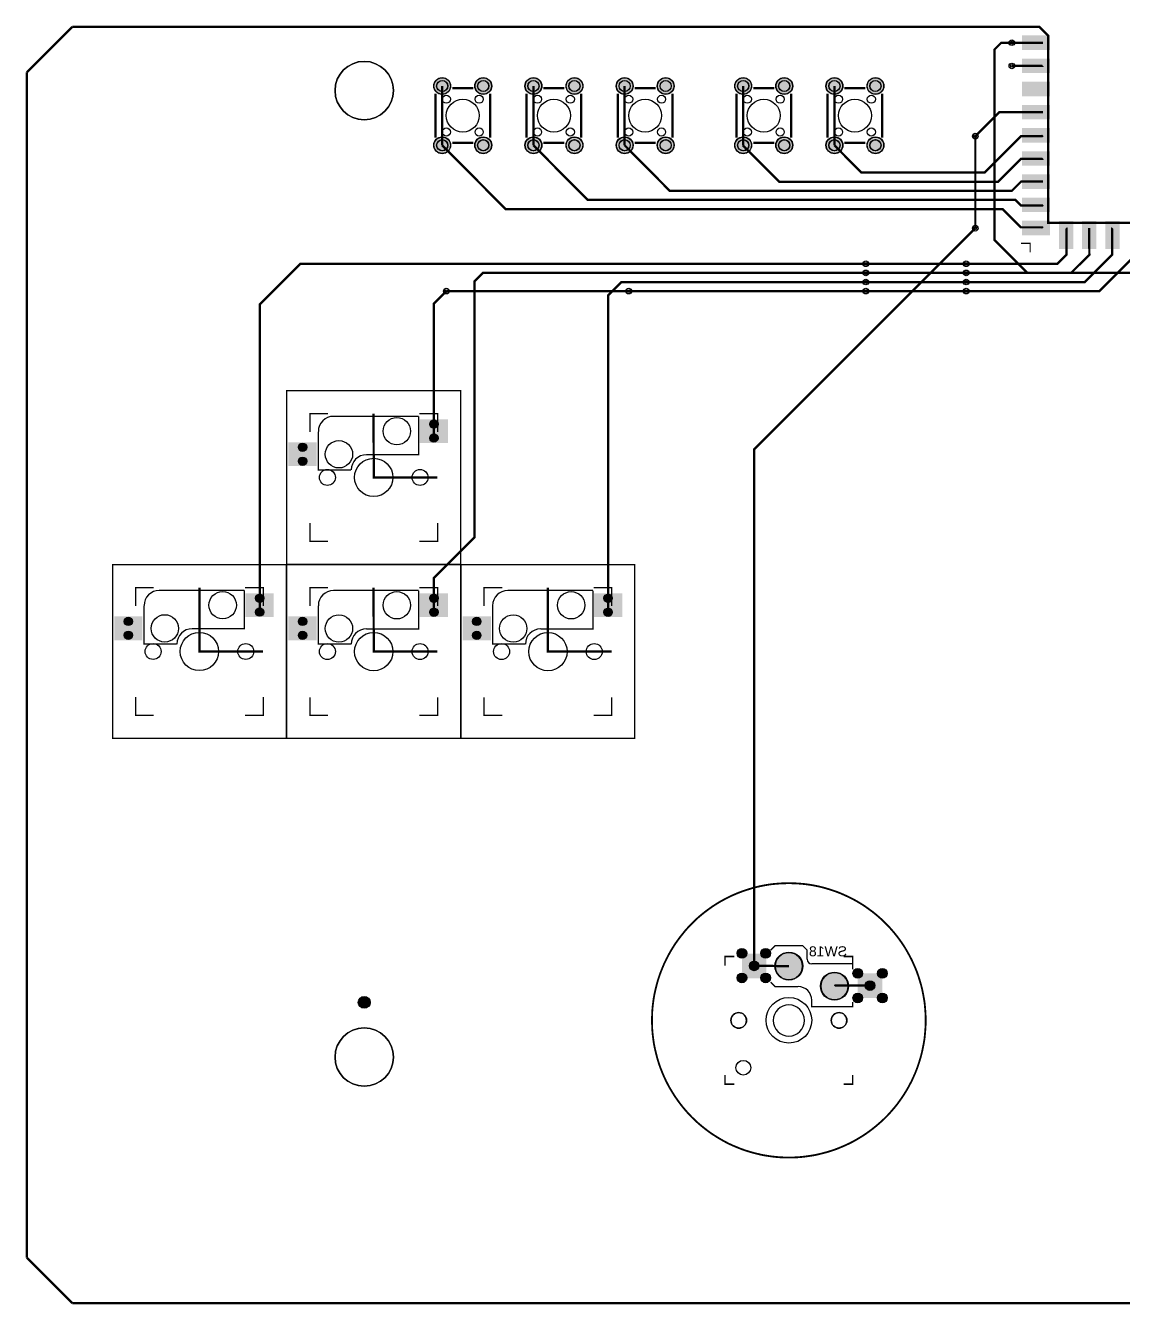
# Model space of a CAD drawing. Header units: millimetres. Extents: x 10 to 280, y -170 to -30.
# Drawn here: x 9.9 to 130.2, y -170.1 to -29.9 of the extents above; entities that cross this region are included whole.
import ezdxf

# ---------------------------------------------------------------- set-up
doc = ezdxf.new("R2010")
doc.units = ezdxf.units.MM
for name, color, linetype, true_color in [('BoardOutline', 7, 'Continuous', 0xff00ff), ('BottomLayer', 7, 'Continuous', 0x0000ff), ('BottomPasteMaskLayer', 7, 'Continuous', 0x800000), ('BottomSilkLayer', 7, 'Continuous', 0x808000), ('BottomSolderMaskLayer', 7, 'Continuous', 0xaa00ff), ('Document', 7, 'Continuous', 0xffffff), ('Hole', 7, 'Continuous', 0x222222), ('Multi-Layer', 7, 'Continuous', 0xc0c0c0), ('TopLayer', 7, 'Continuous', 0xff0000), ('TopPasteMaskLayer', 7, 'Continuous', 0x808080), ('TopSilkLayer', 7, 'Continuous', 0xffff00), ('TopSolderMaskLayer', 7, 'Continuous', 0x800080)]:
    doc.layers.add(name, color=color, linetype=linetype, true_color=true_color)
doc.styles.get("Standard").update_dxf_attribs({"font": 'arial.ttf'})

msp = doc.modelspace()

# ---------------------------------------------------------------- hatches: boundary and pattern name
at = {"layer": 'BottomLayer'}
for points in [[(53.14, -73.09), (56.14, -73.09), (56.14, -75.6), (53.14, -75.6)], [(38.74, -75.63), (41.74, -75.63), (41.74, -78.14), (38.74, -78.14)], [(34.04, -92.19), (37.04, -92.19), (37.04, -94.69), (34.04, -94.69)], [(53.14, -92.2), (56.14, -92.2), (56.14, -94.7), (53.14, -94.7)], [(72.24, -92.2), (75.24, -92.2), (75.24, -94.7), (72.24, -94.7)], [(19.64, -94.73), (22.64, -94.73), (22.64, -97.23), (19.64, -97.23)], [(38.74, -94.74), (41.74, -94.74), (41.74, -97.24), (38.74, -97.24)], [(57.84, -94.74), (60.84, -94.74), (60.84, -97.24), (57.84, -97.24)], [(91.05, -134.3), (88.45, -134.3), (88.45, -131.7), (91.05, -131.7)], [(103.75, -136.46), (101.15, -136.46), (101.15, -133.86), (103.75, -133.86)]]:
    msp.add_hatch(color=256, dxfattribs=at).paths.add_polyline_path(points)
at = {"layer": 'BottomPasteMaskLayer'}
for points in [[(53.14, -73.09), (56.14, -73.09), (56.14, -75.6), (53.14, -75.6)], [(38.74, -75.63), (41.74, -75.63), (41.74, -78.14), (38.74, -78.14)], [(34.04, -92.19), (37.04, -92.19), (37.04, -94.69), (34.04, -94.69)], [(53.14, -92.2), (56.14, -92.2), (56.14, -94.7), (53.14, -94.7)], [(72.24, -92.2), (75.24, -92.2), (75.24, -94.7), (72.24, -94.7)], [(19.64, -94.73), (22.64, -94.73), (22.64, -97.23), (19.64, -97.23)], [(38.74, -94.74), (41.74, -94.74), (41.74, -97.24), (38.74, -97.24)], [(57.84, -94.74), (60.84, -94.74), (60.84, -97.24), (57.84, -97.24)], [(91.05, -134.3), (88.45, -134.3), (88.45, -131.7), (91.05, -131.7)], [(103.75, -136.46), (101.15, -136.46), (101.15, -133.86), (103.75, -133.86)]]:
    msp.add_hatch(color=256, dxfattribs=at).paths.add_polyline_path(points)
at = {"layer": 'BottomSolderMaskLayer'}
for points in [[(54.62, -36.5, 1), (56.48, -36.5, 1)], [(59.12, -36.5, 1), (60.98, -36.5, 1)], [(64.62, -36.5, 1), (66.48, -36.5, 1)], [(69.12, -36.5, 1), (70.98, -36.5, 1)], [(74.62, -36.5, 1), (76.48, -36.5, 1)], [(79.12, -36.5, 1), (80.98, -36.5, 1)], [(87.62, -36.5, 1), (89.48, -36.5, 1)], [(92.12, -36.5, 1), (93.98, -36.5, 1)], [(97.62, -36.5, 1), (99.48, -36.5, 1)], [(102.12, -36.5, 1), (103.98, -36.5, 1)], [(54.62, -43, 1), (56.48, -43, 1)], [(59.12, -43, 1), (60.98, -43, 1)], [(64.62, -43, 1), (66.48, -43, 1)], [(69.12, -43, 1), (70.98, -43, 1)], [(74.62, -43, 1), (76.48, -43, 1)], [(79.12, -43, 1), (80.98, -43, 1)], [(87.62, -43, 1), (89.48, -43, 1)], [(92.12, -43, 1), (93.98, -43, 1)], [(97.62, -43, 1), (99.48, -43, 1)], [(102.12, -43, 1), (103.98, -43, 1)], [(53.09, -73.04), (56.19, -73.04), (56.19, -75.65), (53.09, -75.65)], [(54.19, -73.58, 1), (55.1, -73.58, 1)], [(38.69, -75.58), (41.8, -75.58), (41.8, -78.19), (38.69, -78.19)], [(39.79, -76.12, 1), (40.7, -76.12, 1)], [(54.19, -75.11, 1), (55.1, -75.11, 1)], [(39.79, -77.65, 1), (40.7, -77.65, 1)], [(33.98, -92.14), (37.09, -92.14), (37.09, -94.74), (33.98, -94.74)], [(35.08, -92.68, 1), (35.99, -92.68, 1)], [(53.09, -92.14), (56.19, -92.14), (56.19, -94.75), (53.09, -94.75)], [(54.19, -92.68, 1), (55.1, -92.68, 1)], [(72.19, -92.14), (75.29, -92.14), (75.29, -94.75), (72.19, -94.75)], [(73.29, -92.68, 1), (74.2, -92.68, 1)], [(35.08, -94.2, 1), (35.99, -94.2, 1)], [(54.19, -94.21, 1), (55.1, -94.21, 1)], [(73.29, -94.21, 1), (74.2, -94.21, 1)], [(19.59, -94.68), (22.69, -94.68), (22.69, -97.28), (19.59, -97.28)], [(20.68, -95.22, 1), (21.59, -95.22, 1)], [(38.69, -94.68), (41.8, -94.68), (41.8, -97.29), (38.69, -97.29)], [(39.79, -95.22, 1), (40.7, -95.22, 1)], [(57.79, -94.68), (60.9, -94.68), (60.9, -97.29), (57.79, -97.29)], [(58.89, -95.22, 1), (59.8, -95.22, 1)], [(20.68, -96.74, 1), (21.59, -96.74, 1)], [(39.79, -96.75, 1), (40.7, -96.75, 1)], [(58.89, -96.75, 1), (59.8, -96.75, 1)], [(87.88, -131.62, 1), (88.93, -131.62, 1)], [(91.1, -134.35), (88.4, -134.35), (88.4, -131.65), (91.1, -131.65)], [(90.48, -131.62, 1), (91.53, -131.62, 1)], [(92.03, -133.02, 1), (95.08, -133.02, 1)], [(89.22, -133, 1), (90.27, -133, 1)], [(87.88, -134.32, 1), (88.93, -134.32, 1)], [(90.48, -134.32, 1), (91.53, -134.32, 1)], [(97.03, -135.22, 1), (100.08, -135.22, 1)], [(100.58, -133.82, 1), (101.63, -133.82, 1)], [(103.8, -136.51), (101.1, -136.51), (101.1, -133.81), (103.8, -133.81)], [(101.92, -135.16, 1), (102.97, -135.16, 1)], [(103.28, -133.82, 1), (104.33, -133.82, 1)], [(100.58, -136.52, 1), (101.63, -136.52, 1)], [(103.28, -136.52, 1), (104.33, -136.52, 1)], [(46.35, -137, 1), (47.65, -137, 1)]]:
    msp.add_hatch(color=256, dxfattribs=at).paths.add_polyline_path(points)
at = {"layer": 'Multi-Layer'}
for points in [[(54.65, -36.5, 1), (56.45, -36.5, 1)], [(59.15, -36.5, 1), (60.95, -36.5, 1)], [(64.65, -36.5, 1), (66.45, -36.5, 1)], [(69.15, -36.5, 1), (70.95, -36.5, 1)], [(74.65, -36.5, 1), (76.45, -36.5, 1)], [(79.15, -36.5, 1), (80.95, -36.5, 1)], [(87.65, -36.5, 1), (89.45, -36.5, 1)], [(92.15, -36.5, 1), (93.95, -36.5, 1)], [(97.65, -36.5, 1), (99.45, -36.5, 1)], [(102.15, -36.5, 1), (103.95, -36.5, 1)], [(54.65, -43, 1), (56.45, -43, 1)], [(59.15, -43, 1), (60.95, -43, 1)], [(64.65, -43, 1), (66.45, -43, 1)], [(69.15, -43, 1), (70.95, -43, 1)], [(74.65, -43, 1), (76.45, -43, 1)], [(79.15, -43, 1), (80.95, -43, 1)], [(87.65, -43, 1), (89.45, -43, 1)], [(92.15, -43, 1), (93.95, -43, 1)], [(97.65, -43, 1), (99.45, -43, 1)], [(102.15, -43, 1), (103.95, -43, 1)], [(54.24, -73.58, 1), (55.05, -73.58, 1)], [(39.84, -76.12, 1), (40.65, -76.12, 1)], [(54.24, -75.11, 1), (55.05, -75.11, 1)], [(39.84, -77.65, 1), (40.65, -77.65, 1)], [(35.13, -92.68, 1), (35.94, -92.68, 1)], [(54.24, -92.68, 1), (55.05, -92.68, 1)], [(73.34, -92.68, 1), (74.15, -92.68, 1)], [(35.13, -94.2, 1), (35.94, -94.2, 1)], [(54.24, -94.21, 1), (55.05, -94.21, 1)], [(73.34, -94.21, 1), (74.15, -94.21, 1)], [(20.73, -95.22, 1), (21.54, -95.22, 1)], [(39.84, -95.22, 1), (40.65, -95.22, 1)], [(58.94, -95.22, 1), (59.75, -95.22, 1)], [(20.73, -96.74, 1), (21.54, -96.74, 1)], [(39.84, -96.75, 1), (40.65, -96.75, 1)], [(58.94, -96.75, 1), (59.75, -96.75, 1)]]:
    msp.add_hatch(color=256, dxfattribs=at).paths.add_polyline_path(points)
at = {"layer": 'TopLayer'}
for points in [[(119.15, -30.99), (122.17, -30.99), (122.17, -32.51), (119.15, -32.51)], [(119.15, -33.53), (122.17, -33.53), (122.17, -35.05), (119.15, -35.05)], [(119.15, -36.07), (122.17, -36.07), (122.17, -37.59), (119.15, -37.59)], [(119.15, -38.61), (122.17, -38.61), (122.17, -40.13), (119.15, -40.13)], [(119.15, -41.15), (122.17, -41.15), (122.17, -42.67), (119.15, -42.67)], [(119.15, -43.69), (122.17, -43.69), (122.17, -45.21), (119.15, -45.21)], [(119.15, -46.23), (122.17, -46.23), (122.17, -47.75), (119.15, -47.75)], [(119.15, -48.77), (122.17, -48.77), (122.17, -50.29), (119.15, -50.29)], [(119.15, -51.31), (122.17, -51.31), (122.17, -52.83), (119.15, -52.83)], [(123.19, -51.31), (124.71, -51.31), (124.71, -54.33), (123.19, -54.33)], [(125.73, -51.31), (127.25, -51.31), (127.25, -54.33), (125.73, -54.33)], [(128.27, -51.31), (129.79, -51.31), (129.79, -54.33), (128.27, -54.33)], [(91.05, -134.3), (88.45, -134.3), (88.45, -131.7), (91.05, -131.7)], [(103.75, -136.46), (101.15, -136.46), (101.15, -133.86), (103.75, -133.86)]]:
    msp.add_hatch(color=256, dxfattribs=at).paths.add_polyline_path(points)
at = {"layer": 'TopPasteMaskLayer'}
for points in [[(119.15, -30.99), (122.17, -30.99), (122.17, -32.51), (119.15, -32.51)], [(119.15, -33.53), (122.17, -33.53), (122.17, -35.05), (119.15, -35.05)], [(119.15, -36.07), (122.17, -36.07), (122.17, -37.59), (119.15, -37.59)], [(119.15, -38.61), (122.17, -38.61), (122.17, -40.13), (119.15, -40.13)], [(119.15, -41.15), (122.17, -41.15), (122.17, -42.67), (119.15, -42.67)], [(119.15, -43.69), (122.17, -43.69), (122.17, -45.21), (119.15, -45.21)], [(119.15, -46.23), (122.17, -46.23), (122.17, -47.75), (119.15, -47.75)], [(119.15, -48.77), (122.17, -48.77), (122.17, -50.29), (119.15, -50.29)], [(119.15, -51.31), (122.17, -51.31), (122.17, -52.83), (119.15, -52.83)], [(123.19, -51.31), (124.71, -51.31), (124.71, -54.33), (123.19, -54.33)], [(125.73, -51.31), (127.25, -51.31), (127.25, -54.33), (125.73, -54.33)], [(128.27, -51.31), (129.79, -51.31), (129.79, -54.33), (128.27, -54.33)], [(91.05, -134.3), (88.45, -134.3), (88.45, -131.7), (91.05, -131.7)], [(103.75, -136.46), (101.15, -136.46), (101.15, -133.86), (103.75, -133.86)]]:
    msp.add_hatch(color=256, dxfattribs=at).paths.add_polyline_path(points)
at = {"layer": 'TopSolderMaskLayer'}
for points in [[(119.11, -30.96), (122.19, -30.96), (122.19, -32.54), (119.11, -32.54)], [(119.11, -33.5), (122.19, -33.5), (122.19, -35.08), (119.11, -35.08)], [(54.62, -36.5, 1), (56.48, -36.5, 1)], [(59.12, -36.5, 1), (60.98, -36.5, 1)], [(64.62, -36.5, 1), (66.48, -36.5, 1)], [(69.12, -36.5, 1), (70.98, -36.5, 1)], [(74.62, -36.5, 1), (76.48, -36.5, 1)], [(79.12, -36.5, 1), (80.98, -36.5, 1)], [(87.62, -36.5, 1), (89.48, -36.5, 1)], [(92.12, -36.5, 1), (93.98, -36.5, 1)], [(97.62, -36.5, 1), (99.48, -36.5, 1)], [(102.12, -36.5, 1), (103.98, -36.5, 1)], [(119.11, -36.04), (122.19, -36.04), (122.19, -37.62), (119.11, -37.62)], [(119.11, -38.58), (122.19, -38.58), (122.19, -40.16), (119.11, -40.16)], [(54.62, -43, 1), (56.48, -43, 1)], [(59.12, -43, 1), (60.98, -43, 1)], [(64.62, -43, 1), (66.48, -43, 1)], [(69.12, -43, 1), (70.98, -43, 1)], [(74.62, -43, 1), (76.48, -43, 1)], [(79.12, -43, 1), (80.98, -43, 1)], [(87.62, -43, 1), (89.48, -43, 1)], [(92.12, -43, 1), (93.98, -43, 1)], [(97.62, -43, 1), (99.48, -43, 1)], [(102.12, -43, 1), (103.98, -43, 1)], [(119.11, -41.12), (122.19, -41.12), (122.19, -42.7), (119.11, -42.7)], [(119.11, -43.66), (122.19, -43.66), (122.19, -45.24), (119.11, -45.24)], [(119.11, -46.2), (122.19, -46.2), (122.19, -47.78), (119.11, -47.78)], [(119.11, -48.74), (122.19, -48.74), (122.19, -50.32), (119.11, -50.32)], [(119.11, -51.28), (122.19, -51.28), (122.19, -52.86), (119.11, -52.86)], [(123.16, -51.29), (124.74, -51.29), (124.74, -54.37), (123.16, -54.37)], [(125.7, -51.29), (127.28, -51.29), (127.28, -54.37), (125.7, -54.37)], [(128.24, -51.29), (129.82, -51.29), (129.82, -54.37), (128.24, -54.37)], [(54.19, -73.58, 1), (55.1, -73.58, 1)], [(39.79, -76.12, 1), (40.7, -76.12, 1)], [(54.19, -75.11, 1), (55.1, -75.11, 1)], [(39.79, -77.65, 1), (40.7, -77.65, 1)], [(35.08, -92.68, 1), (35.99, -92.68, 1)], [(54.19, -92.68, 1), (55.1, -92.68, 1)], [(73.29, -92.68, 1), (74.2, -92.68, 1)], [(35.08, -94.2, 1), (35.99, -94.2, 1)], [(54.19, -94.21, 1), (55.1, -94.21, 1)], [(73.29, -94.21, 1), (74.2, -94.21, 1)], [(20.68, -95.22, 1), (21.59, -95.22, 1)], [(39.79, -95.22, 1), (40.7, -95.22, 1)], [(58.89, -95.22, 1), (59.8, -95.22, 1)], [(20.68, -96.74, 1), (21.59, -96.74, 1)], [(39.79, -96.75, 1), (40.7, -96.75, 1)], [(58.89, -96.75, 1), (59.8, -96.75, 1)], [(87.88, -131.62, 1), (88.93, -131.62, 1)], [(91.1, -134.35), (88.4, -134.35), (88.4, -131.65), (91.1, -131.65)], [(90.48, -131.62, 1), (91.53, -131.62, 1)], [(92.03, -133.02, 1), (95.08, -133.02, 1)], [(89.22, -133, 1), (90.27, -133, 1)], [(87.88, -134.32, 1), (88.93, -134.32, 1)], [(90.48, -134.32, 1), (91.53, -134.32, 1)], [(97.03, -135.22, 1), (100.08, -135.22, 1)], [(100.58, -133.82, 1), (101.63, -133.82, 1)], [(103.8, -136.51), (101.1, -136.51), (101.1, -133.81), (103.8, -133.81)], [(101.92, -135.16, 1), (102.97, -135.16, 1)], [(103.28, -133.82, 1), (104.33, -133.82, 1)], [(100.58, -136.52, 1), (101.63, -136.52, 1)], [(103.28, -136.52, 1), (104.33, -136.52, 1)], [(46.35, -137, 1), (47.65, -137, 1)]]:
    msp.add_hatch(color=256, dxfattribs=at).paths.add_polyline_path(points)

# ---------------------------------------------------------------- linework, layer by layer
at = {"layer": 'BoardOutline', "const_width": 0.254}
for points in [[(10, -35), (15, -30)], [(15, -30), (121, -30), (122, -31), (122, -51.5), (136, -51.5), (136, -31), (137, -30), (208.1, -30)], [(10, -165), (10, -35)], [(10, -165), (15, -170)], [(15, -170), (275, -170)]]:
    msp.add_lwpolyline(points, dxfattribs=at)
at = {"layer": 'BottomLayer', "const_width": 0.254}
for points in [[(118, -31.75), (116.85, -31.75), (116.1, -32.5), (116.1, -53.4), (119.7, -57), (157, -57), (168.3, -45.7), (219.8, -45.7), (222.5, -43), (222.5, -41.15)], [(55.55, -36.5), (55.55, -43)], [(65.55, -36.5), (65.55, -43)], [(75.55, -36.5), (75.55, -43)], [(88.55, -36.5), (88.55, -43)], [(98.55, -36.5), (98.55, -43)], [(114, -52.1), (114, -42)], [(102, -56), (113, -56)], [(102, -57), (113, -57)], [(56, -59), (76, -59)], [(102, -58), (113, -58)], [(102, -59), (113, -59)]]:
    msp.add_lwpolyline(points, dxfattribs=at)
at = {"layer": 'BottomSilkLayer'}
for points, const_width in [([(43.64, -72.72), (52.97, -72.72)], 0.15), ([(52.97, -72.73), (52.97, -76.94), (47.24, -76.94)], 0.15), ([(41.97, -74.4), (41.97, -78.61), (45.56, -78.61)], 0.15), ([(24.54, -91.82), (33.86, -91.82)], 0.15), ([(33.86, -91.82), (33.86, -96.03), (28.13, -96.03)], 0.15), ([(43.64, -91.82), (52.97, -91.82)], 0.15), ([(52.97, -91.83), (52.97, -96.04), (47.24, -96.04)], 0.15), ([(62.74, -91.82), (72.07, -91.82)], 0.15), ([(72.07, -91.83), (72.07, -96.04), (66.34, -96.04)], 0.15), ([(22.86, -93.49), (22.86, -97.7), (26.45, -97.7)], 0.15), ([(41.97, -93.5), (41.97, -97.71), (45.56, -97.71)], 0.15), ([(61.07, -93.5), (61.07, -97.71), (64.66, -97.71)], 0.15), ([(91.56, -131.27), (92.06, -130.77), (95.06, -130.77), (95.56, -131.27), (95.56, -132.27)], 0.15), ([(100.56, -133.37), (100.56, -132.77), (96.06, -132.77)], 0.15), ([(91.18, -134.58), (91.18, -134.38), (91.14, -134.38)], 0.05), ([(91.56, -134.77), (92.06, -135.27), (94.56, -135.27)], 0.15), ([(96.06, -136.77), (96.06, -137.47), (100.56, -137.47), (100.56, -136.97)], 0.15), ([(100.93, -136.5), (100.93, -136.48), (101.03, -136.48), (101.03, -136.48)], 0.05)]:
    msp.add_lwpolyline(points, dxfattribs=dict(at, const_width=const_width))
for centre, radius, start, end in [((47, -37), 3.2, 0.0705, 359.9295), ((43.64, -74.4), 1.67, 90, 180), ((47.24, -78.61), 1.67, 90, 180), ((24.53, -93.49), 1.67, 90, 180), ((43.64, -93.5), 1.67, 90, 180), ((62.74, -93.5), 1.67, 90, 180), ((28.13, -97.7), 1.67, 90, 180), ((47.24, -97.71), 1.67, 90, 180), ((66.34, -97.71), 1.67, 90, 180), ((93.56, -133.03), 1.5, 0.0679, 359.9321), ((96.06, -132.27), 0.5, 180, 270), ((98.56, -135.23), 1.5, 0.0728, 359.9272), ((94.56, -136.77), 1.5, 0, 90), ((93.56, -138.98), 1.71, 0.0679, 359.9321), ((88.06, -138.98), 0.851, 0.1454, 359.8546), ((99.06, -138.98), 0.851, 0.1454, 359.8546), ((47, -143), 3.2, 0.0705, 359.9295)]:
    msp.add_arc(centre, radius, start, end, dxfattribs=at)
at = {"layer": 'BottomSolderMaskLayer'}
for centre, radius in [((55.55, -36.5), 0.925), ((55.55, -36.5), 0.617), ((60.05, -36.5), 0.925), ((60.05, -36.5), 0.617), ((65.55, -36.5), 0.925), ((65.55, -36.5), 0.617), ((70.05, -36.5), 0.925), ((70.05, -36.5), 0.617), ((75.55, -36.5), 0.925), ((75.55, -36.5), 0.617), ((80.05, -36.5), 0.925), ((80.05, -36.5), 0.617), ((88.55, -36.5), 0.925), ((88.55, -36.5), 0.617), ((93.05, -36.5), 0.925), ((93.05, -36.5), 0.617), ((98.55, -36.5), 0.925), ((98.55, -36.5), 0.617), ((103.05, -36.5), 0.925), ((103.05, -36.5), 0.617), ((55.55, -43), 0.925), ((60.05, -43), 0.925), ((65.55, -43), 0.925), ((70.05, -43), 0.925), ((75.55, -43), 0.925), ((80.05, -43), 0.925), ((88.55, -43), 0.925), ((93.05, -43), 0.925), ((98.55, -43), 0.925), ((103.05, -43), 0.925), ((55.55, -43), 0.617), ((60.05, -43), 0.617), ((65.55, -43), 0.617), ((70.05, -43), 0.617), ((75.55, -43), 0.617), ((80.05, -43), 0.617), ((88.55, -43), 0.617), ((93.05, -43), 0.617), ((98.55, -43), 0.617), ((103.05, -43), 0.617), ((54.64, -73.58), 0.457), ((54.64, -73.58), 0.253), ((40.24, -76.12), 0.457), ((54.64, -75.11), 0.457), ((54.64, -75.11), 0.253), ((40.24, -76.12), 0.229), ((40.24, -77.65), 0.457), ((40.24, -77.65), 0.229), ((35.54, -92.68), 0.457), ((35.54, -92.68), 0.253), ((54.64, -92.68), 0.457), ((54.64, -92.68), 0.253), ((73.74, -92.68), 0.457), ((73.74, -92.68), 0.253), ((35.54, -94.2), 0.457), ((35.54, -94.2), 0.253), ((54.64, -94.21), 0.457), ((54.64, -94.21), 0.253), ((73.74, -94.21), 0.457), ((73.74, -94.21), 0.253), ((21.14, -95.22), 0.457), ((21.14, -95.22), 0.229), ((40.24, -95.22), 0.457), ((40.24, -95.22), 0.229), ((59.34, -95.22), 0.457), ((59.34, -95.22), 0.229), ((21.14, -96.74), 0.457), ((21.14, -96.74), 0.229), ((40.24, -96.75), 0.457), ((40.24, -96.75), 0.229), ((59.34, -96.75), 0.457), ((59.34, -96.75), 0.229), ((88.41, -131.62), 0.525), ((88.41, -131.62), 0.263), ((91.01, -131.62), 0.525), ((91.01, -131.62), 0.263), ((93.56, -133.02), 1.53), ((93.56, -133.02), 1.53), ((89.75, -133), 0.525), ((89.75, -133), 0.263), ((88.41, -134.32), 0.525), ((88.41, -134.32), 0.263), ((91.01, -134.32), 0.525), ((91.01, -134.32), 0.263), ((98.56, -135.22), 1.53), ((98.56, -135.22), 1.53), ((101.11, -133.82), 0.525), ((101.11, -133.82), 0.263), ((102.45, -135.16), 0.525), ((103.81, -133.82), 0.525), ((103.81, -133.82), 0.263), ((101.11, -136.52), 0.525), ((102.45, -135.16), 0.263), ((103.81, -136.52), 0.525), ((47, -137), 0.65), ((47, -137), 0.65), ((101.11, -136.52), 0.263), ((103.81, -136.52), 0.263)]:
    msp.add_circle(centre, radius, dxfattribs=at)
for centre, radius, start, end in [((47, -37), 3.2, 0.0705, 359.9295), ((93.56, -133.03), 1.5, 0.0679, 359.9321), ((98.56, -135.23), 1.5, 0.0728, 359.9272), ((93.56, -138.98), 1.71, 0.0679, 359.9321), ((88.06, -138.98), 0.851, 0.1454, 359.8546), ((99.06, -138.98), 0.851, 0.1454, 359.8546), ((47, -143), 3.2, 0.0705, 359.9295)]:
    msp.add_arc(centre, radius, start, end, dxfattribs=at)
at = {"layer": 'Document'}
for points, const_width in [([(43.04, -72.43), (41.04, -72.43), (41.04, -74.43)], 0.15), ([(43.04, -72.43), (41.04, -72.43), (41.04, -74.43)], 0.15), ([(48.03, -72.43), (48.04, -79.43), (55.02, -79.43)], 0.254), ([(53.04, -72.43), (55.04, -72.43), (55.04, -74.43)], 0.15), ([(53.04, -72.43), (55.04, -72.43), (55.04, -74.43)], 0.15), ([(53.04, -72.43), (55.04, -72.43), (55.04, -74.43)], 0.15), ([(53.04, -72.43), (55.04, -72.43), (55.04, -74.43)], 0.15), ([(41.04, -84.43), (41.04, -86.43), (43.04, -86.43)], 0.15), ([(41.04, -84.43), (41.04, -86.43), (43.04, -86.43)], 0.15), ([(53.04, -86.43), (55.04, -86.43), (55.04, -84.43)], 0.15), ([(53.04, -86.43), (55.04, -86.43), (55.04, -84.43)], 0.15), ([(23.93, -91.52), (21.93, -91.52), (21.93, -93.52)], 0.15), ([(23.93, -91.52), (21.93, -91.52), (21.93, -93.52)], 0.15), ([(28.93, -91.53), (28.93, -98.52), (35.92, -98.53)], 0.254), ([(33.93, -91.52), (35.93, -91.52), (35.93, -93.52)], 0.15), ([(33.93, -91.52), (35.93, -91.52), (35.93, -93.52)], 0.15), ([(33.93, -91.52), (35.93, -91.52), (35.93, -93.52)], 0.15), ([(33.93, -91.52), (35.93, -91.52), (35.93, -93.52)], 0.15), ([(43.04, -91.53), (41.04, -91.53), (41.04, -93.53)], 0.15), ([(43.04, -91.53), (41.04, -91.53), (41.04, -93.53)], 0.15), ([(48.03, -91.53), (48.04, -98.53), (55.02, -98.53)], 0.254), ([(53.04, -91.53), (55.04, -91.53), (55.04, -93.53)], 0.15), ([(53.04, -91.53), (55.04, -91.53), (55.04, -93.53)], 0.15), ([(53.04, -91.53), (55.04, -91.53), (55.04, -93.53)], 0.15), ([(53.04, -91.53), (55.04, -91.53), (55.04, -93.53)], 0.15), ([(62.14, -91.53), (60.14, -91.53), (60.14, -93.53)], 0.15), ([(62.14, -91.53), (60.14, -91.53), (60.14, -93.53)], 0.15), ([(67.13, -91.53), (67.14, -98.53), (74.12, -98.53)], 0.254), ([(72.14, -91.53), (74.14, -91.53), (74.14, -93.53)], 0.15), ([(72.14, -91.53), (74.14, -91.53), (74.14, -93.53)], 0.15), ([(72.14, -91.53), (74.14, -91.53), (74.14, -93.53)], 0.15), ([(72.14, -91.53), (74.14, -91.53), (74.14, -93.53)], 0.15), ([(21.93, -103.52), (21.93, -105.52), (23.93, -105.52)], 0.15), ([(21.93, -103.52), (21.93, -105.52), (23.93, -105.52)], 0.15), ([(33.93, -105.52), (35.93, -105.52), (35.93, -103.52)], 0.15), ([(33.93, -105.52), (35.93, -105.52), (35.93, -103.52)], 0.15), ([(41.04, -103.53), (41.04, -105.53), (43.04, -105.53)], 0.15), ([(41.04, -103.53), (41.04, -105.53), (43.04, -105.53)], 0.15), ([(53.04, -105.53), (55.04, -105.53), (55.04, -103.53)], 0.15), ([(53.04, -105.53), (55.04, -105.53), (55.04, -103.53)], 0.15), ([(60.14, -103.53), (60.14, -105.53), (62.14, -105.53)], 0.15), ([(60.14, -103.53), (60.14, -105.53), (62.14, -105.53)], 0.15), ([(72.14, -105.53), (74.14, -105.53), (74.14, -103.53)], 0.15), ([(72.14, -105.53), (74.14, -105.53), (74.14, -103.53)], 0.15)]:
    msp.add_lwpolyline(points, dxfattribs=dict(at, const_width=const_width))
at = {"layer": 'Hole'}
for centre, radius in [((118, -31.75), 0.155), ((47, -37), 3.2), ((118, -34.3), 0.152), ((114, -42), 0.155), ((114, -52.1), 0.155), ((102, -56), 0.155), ((113, -56), 0.155), ((102, -57), 0.155), ((113, -57), 0.155), ((56, -59), 0.155), ((76, -59), 0.155), ((102, -58), 0.155), ((102, -59), 0.155), ((113, -58), 0.155), ((113, -59), 0.155), ((93.56, -138.97), 2.5), ((88.06, -138.97), 0.851), ((99.06, -138.97), 0.851), ((47, -143), 3.2), ((88.56, -144.17), 0.812)]:
    msp.add_circle(centre, radius, dxfattribs=at)
at = {"layer": 'Multi-Layer'}
for centre, radius in [((118, -31.75), 0.31), ((47, -37), 3.2), ((118, -34.3), 0.305), ((55.55, -36.5), 0.9), ((55.55, -36.5), 0.6), ((60.05, -36.5), 0.9), ((60.05, -36.5), 0.6), ((65.55, -36.5), 0.9), ((65.55, -36.5), 0.6), ((70.05, -36.5), 0.9), ((70.05, -36.5), 0.6), ((75.55, -36.5), 0.9), ((75.55, -36.5), 0.6), ((80.05, -36.5), 0.9), ((80.05, -36.5), 0.6), ((88.55, -36.5), 0.9), ((88.55, -36.5), 0.6), ((93.05, -36.5), 0.9), ((93.05, -36.5), 0.6), ((98.55, -36.5), 0.9), ((98.55, -36.5), 0.6), ((103.05, -36.5), 0.9), ((103.05, -36.5), 0.6), ((114, -42), 0.31), ((55.55, -43), 0.9), ((55.55, -43), 0.6), ((60.05, -43), 0.9), ((60.05, -43), 0.6), ((65.55, -43), 0.9), ((65.55, -43), 0.6), ((70.05, -43), 0.9), ((70.05, -43), 0.6), ((75.55, -43), 0.9), ((75.55, -43), 0.6), ((80.05, -43), 0.9), ((80.05, -43), 0.6), ((88.55, -43), 0.9), ((88.55, -43), 0.6), ((93.05, -43), 0.9), ((93.05, -43), 0.6), ((98.55, -43), 0.9), ((98.55, -43), 0.6), ((103.05, -43), 0.9), ((103.05, -43), 0.6), ((114, -52.1), 0.31), ((102, -56), 0.31), ((113, -56), 0.31), ((102, -57), 0.31), ((113, -57), 0.31), ((56, -59), 0.31), ((76, -59), 0.31), ((102, -58), 0.31), ((102, -59), 0.31), ((113, -58), 0.31), ((113, -59), 0.31), ((50.58, -74.35), 1.5), ((54.64, -73.58), 0.406), ((54.64, -73.58), 0.225), ((40.24, -76.12), 0.406), ((44.23, -76.89), 1.5), ((54.64, -75.11), 0.406), ((54.64, -75.11), 0.225), ((40.24, -76.12), 0.203), ((40.24, -77.65), 0.406), ((40.24, -77.65), 0.203), ((48.04, -79.43), 2.1), ((42.96, -79.43), 0.875), ((53.12, -79.43), 0.875), ((31.48, -93.44), 1.5), ((35.54, -92.68), 0.406), ((35.54, -92.68), 0.225), ((50.58, -93.45), 1.5), ((54.64, -92.68), 0.406), ((54.64, -92.68), 0.225), ((69.69, -93.45), 1.5), ((73.74, -92.68), 0.406), ((73.74, -92.68), 0.225), ((35.54, -94.2), 0.406), ((54.64, -94.21), 0.406), ((73.74, -94.21), 0.406), ((21.14, -95.22), 0.406), ((21.14, -95.22), 0.203), ((25.13, -95.98), 1.5), ((35.54, -94.2), 0.225), ((40.24, -95.22), 0.406), ((40.24, -95.22), 0.203), ((44.23, -95.99), 1.5), ((54.64, -94.21), 0.225), ((59.34, -95.22), 0.406), ((59.34, -95.22), 0.203), ((63.34, -95.99), 1.5), ((73.74, -94.21), 0.225), ((21.14, -96.74), 0.406), ((21.14, -96.74), 0.203), ((28.93, -98.52), 2.1), ((40.24, -96.75), 0.406), ((40.24, -96.75), 0.203), ((48.04, -98.53), 2.1), ((59.34, -96.75), 0.406), ((59.34, -96.75), 0.203), ((67.14, -98.53), 2.1), ((23.85, -98.52), 0.875), ((34.01, -98.52), 0.875), ((42.96, -98.53), 0.875), ((53.12, -98.53), 0.875), ((62.06, -98.53), 0.875), ((72.22, -98.53), 0.875), ((88.41, -131.62), 0.5), ((88.41, -131.62), 0.25), ((91.01, -131.62), 0.5), ((91.01, -131.62), 0.25), ((93.56, -133.02), 1.5), ((93.56, -133.02), 1.5), ((89.75, -133), 0.5), ((89.75, -133), 0.25), ((88.41, -134.32), 0.5), ((88.41, -134.32), 0.25), ((91.01, -134.32), 0.5), ((91.01, -134.32), 0.25), ((98.56, -135.22), 1.5), ((98.56, -135.22), 1.5), ((101.11, -133.82), 0.5), ((101.11, -133.82), 0.25), ((103.81, -133.82), 0.5), ((103.81, -133.82), 0.25), ((101.11, -136.52), 0.5), ((102.45, -135.16), 0.5), ((102.45, -135.16), 0.25), ((103.81, -136.52), 0.5), ((47, -137), 0.576), ((47, -137), 0.576), ((93.56, -138.97), 2.5), ((101.11, -136.52), 0.25), ((103.81, -136.52), 0.25), ((88.06, -138.97), 0.851), ((99.06, -138.97), 0.851), ((47, -143), 3.2), ((88.56, -144.17), 0.812)]:
    msp.add_circle(centre, radius, dxfattribs=at)
at = {"layer": 'TopLayer', "const_width": 0.254}
for points in [[(121.41, -31.75), (118, -31.75)], [(121.41, -34.29), (121.4, -34.3), (118, -34.3)], [(114, -42), (116.63, -39.37), (121.41, -39.37)], [(98.55, -43), (101.5, -46), (115, -46), (119, -42), (121.32, -42), (121.41, -41.91)], [(55.55, -43), (62.5, -50), (117, -50), (119, -52), (121.34, -52), (121.41, -52.07)], [(65.55, -43), (71.5, -49), (118.4, -49), (119, -49.6), (121.34, -49.6), (121.41, -49.53)], [(75.55, -43), (80.5, -48), (118, -48), (119.01, -46.99), (121.41, -46.99)], [(88.5, -43), (92.5, -47), (116.5, -47), (119, -44.5), (121.36, -44.5), (121.41, -44.45)], [(89.75, -133), (89.75, -76.35), (114, -52.1)], [(113, -56), (123, -56), (124, -55), (124, -52.12), (123.95, -52.07)], [(113, -57), (124.5, -57), (126.5, -55), (126.49, -52.07)], [(113, -58), (126, -58), (129, -55), (129, -52.1), (129.03, -52.07)], [(113, -59), (127.6, -59), (131.6, -55), (131.6, -52.1), (131.57, -52.07)], [(35.54, -92.68), (35.54, -60.46), (40, -56), (102, -56)], [(54.64, -92.68), (54.64, -90.46), (59.1, -86), (59.1, -57.9), (60, -57), (102, -57)], [(54.64, -73.58), (54.64, -60.36), (56, -59)], [(73.74, -92.68), (73.74, -59.46), (75.2, -58), (102, -58)], [(76, -59), (102, -59)], [(54.64, -75.11), (54.64, -73.58)], [(35.54, -94.2), (35.54, -92.68)], [(54.64, -94.21), (54.64, -92.68)], [(73.74, -94.21), (73.74, -92.68)], [(93.56, -133.02), (91.79, -133.01), (89.75, -133)], [(98.56, -135.22), (98.62, -135.16), (102.45, -135.16)]]:
    msp.add_lwpolyline(points, dxfattribs=at)
at = {"layer": 'TopSilkLayer'}
for points, const_width in [([(54.8, -42.15), (54.8, -37.35)], 0.254), ([(56.65, -36.75), (58.95, -36.75)], 0.254), ([(60.8, -37.35), (60.8, -42.15)], 0.254), ([(64.8, -42.15), (64.8, -37.35)], 0.254), ([(66.65, -36.75), (68.95, -36.75)], 0.254), ([(70.8, -37.35), (70.8, -42.15)], 0.254), ([(74.8, -42.15), (74.8, -37.35)], 0.254), ([(76.65, -36.75), (78.95, -36.75)], 0.254), ([(80.8, -37.35), (80.8, -42.15)], 0.254), ([(87.8, -42.15), (87.8, -37.35)], 0.254), ([(89.65, -36.75), (91.95, -36.75)], 0.254), ([(93.8, -37.35), (93.8, -42.15)], 0.254), ([(97.8, -42.15), (97.8, -37.35)], 0.254), ([(99.65, -36.75), (101.95, -36.75)], 0.254), ([(103.8, -37.35), (103.8, -42.15)], 0.254), ([(58.95, -42.75), (56.65, -42.75)], 0.254), ([(68.95, -42.75), (66.65, -42.75)], 0.254), ([(78.95, -42.75), (76.65, -42.75)], 0.254), ([(91.95, -42.75), (89.65, -42.75)], 0.254), ([(101.95, -42.75), (99.65, -42.75)], 0.254), ([(120, -54.75), (120, -53.75), (119, -53.75)], 0.12), ([(43.04, -72.43), (41.04, -72.43), (41.04, -74.43)], 0.15), ([(53.04, -72.43), (55.04, -72.43), (55.04, -74.43)], 0.15), ([(41.04, -84.43), (41.04, -86.43), (43.04, -86.43)], 0.15), ([(53.04, -86.43), (55.04, -86.43), (55.04, -84.43)], 0.15), ([(23.93, -91.52), (21.93, -91.52), (21.93, -93.52)], 0.15), ([(33.93, -91.52), (35.93, -91.52), (35.93, -93.52)], 0.15), ([(43.04, -91.53), (41.04, -91.53), (41.04, -93.53)], 0.15), ([(53.04, -91.53), (55.04, -91.53), (55.04, -93.53)], 0.15), ([(62.14, -91.53), (60.14, -91.53), (60.14, -93.53)], 0.15), ([(72.14, -91.53), (74.14, -91.53), (74.14, -93.53)], 0.15), ([(21.93, -103.52), (21.93, -105.52), (23.93, -105.52)], 0.15), ([(33.93, -105.52), (35.93, -105.52), (35.93, -103.52)], 0.15), ([(41.04, -103.53), (41.04, -105.53), (43.04, -105.53)], 0.15), ([(53.04, -105.53), (55.04, -105.53), (55.04, -103.53)], 0.15), ([(60.14, -103.53), (60.14, -105.53), (62.14, -105.53)], 0.15), ([(72.14, -105.53), (74.14, -105.53), (74.14, -103.53)], 0.15), ([(86.56, -132.97), (86.56, -131.97), (87.56, -131.97)], 0.15), ([(99.56, -131.97), (100.56, -131.97), (100.56, -132.97)], 0.15), ([(87.56, -145.97), (86.56, -145.97), (86.56, -144.97)], 0.15), ([(99.56, -145.97), (100.56, -145.97), (100.56, -144.97)], 0.15)]:
    msp.add_lwpolyline(points, dxfattribs=dict(at, const_width=const_width))
for points, const_width in [([(38.51, -69.9), (57.56, -69.9), (57.56, -88.95), (38.51, -88.95), (38.51, -69.9)], 0.15), ([(19.41, -88.99), (38.46, -88.99), (38.46, -108.04), (19.41, -108.04), (19.41, -88.99)], 0.15), ([(38.51, -89), (57.56, -89), (57.56, -108.05), (38.51, -108.05), (38.51, -89)], 0.15), ([(57.61, -89), (76.66, -89), (76.66, -108.05), (57.61, -108.05), (57.61, -89)], 0.15), ([(86.93, -152.48), (86.49, -152.25), (86.05, -152), (85.62, -151.74), (85.2, -151.47), (84.79, -151.19), (84.4, -150.89), (84.01, -150.58), (83.63, -150.26), (83.27, -149.93), (82.92, -149.59), (82.58, -149.24), (82.25, -148.87), (81.94, -148.5), (81.64, -148.12), (81.35, -147.72), (81.07, -147.32), (80.81, -146.91), (80.56, -146.5), (80.32, -146.07), (80.1, -145.64), (79.89, -145.2), (79.7, -144.75), (79.52, -144.3), (79.35, -143.84), (79.2, -143.37), (79.07, -142.9), (78.95, -142.42), (78.84, -141.94), (78.75, -141.46), (78.68, -140.97), (78.62, -140.47), (78.58, -139.98), (78.56, -139.48), (78.55, -138.97), (78.56, -138.47), (78.58, -137.97), (78.62, -137.47), (78.68, -136.98), (78.75, -136.49), (78.84, -136.01), (78.95, -135.52), (79.07, -135.05), (79.2, -134.58), (79.35, -134.11), (79.52, -133.65), (79.7, -133.2), (79.89, -132.75), (80.1, -132.31), (80.32, -131.88), (80.56, -131.45), (80.81, -131.03), (81.07, -130.62), (81.35, -130.22), (81.64, -129.83), (81.94, -129.45), (82.25, -129.07), (82.58, -128.71), (82.92, -128.36), (83.27, -128.01), (83.63, -127.68), (84.01, -127.36), (84.4, -127.05), (84.79, -126.76), (85.2, -126.47), (85.62, -126.2), (86.05, -125.94), (86.49, -125.7), (86.93, -125.47), (87.38, -125.26), (87.84, -125.06), (88.3, -124.88), (88.76, -124.72), (89.23, -124.57), (89.7, -124.43), (90.18, -124.31), (90.65, -124.21), (91.13, -124.12), (91.61, -124.05), (92.1, -124), (92.58, -123.96), (93.07, -123.94), (93.55, -123.93), (94.04, -123.94), (94.52, -123.96), (95.01, -124), (95.49, -124.05), (95.97, -124.12), (96.45, -124.21), (96.93, -124.31), (97.41, -124.43), (97.88, -124.57), (98.35, -124.72), (98.81, -124.88), (99.27, -125.06), (99.72, -125.26), (100.17, -125.47), (100.62, -125.7), (101.06, -125.94), (101.49, -126.2), (101.91, -126.47), (102.31, -126.76), (102.71, -127.05), (103.1, -127.36), (103.47, -127.68), (103.84, -128.01), (104.19, -128.36), (104.53, -128.71), (104.85, -129.07), (105.17, -129.45), (105.47, -129.83), (105.76, -130.22), (106.04, -130.62), (106.3, -131.03), (106.55, -131.45), (106.78, -131.88), (107.01, -132.31), (107.21, -132.75), (107.41, -133.2), (107.59, -133.65), (107.75, -134.11), (107.9, -134.58), (108.04, -135.05), (108.16, -135.52), (108.26, -136.01), (108.35, -136.49), (108.43, -136.98), (108.48, -137.47), (108.52, -137.97), (108.55, -138.47), (108.56, -138.97), (108.55, -139.48), (108.52, -139.98), (108.48, -140.47), (108.43, -140.97), (108.35, -141.46), (108.26, -141.94), (108.16, -142.42), (108.04, -142.9), (107.9, -143.37), (107.75, -143.84), (107.59, -144.3), (107.41, -144.75), (107.21, -145.2), (107.01, -145.64), (106.78, -146.07), (106.55, -146.5), (106.3, -146.91), (106.04, -147.32), (105.76, -147.72), (105.47, -148.12), (105.17, -148.5), (104.85, -148.87), (104.53, -149.24), (104.19, -149.59), (103.84, -149.93), (103.47, -150.26), (103.1, -150.58), (102.71, -150.89), (102.31, -151.19), (101.91, -151.47), (101.49, -151.74), (101.06, -152), (100.62, -152.25), (100.17, -152.48), (99.72, -152.69), (99.27, -152.88), (98.81, -153.07), (98.35, -153.23), (97.88, -153.38), (97.41, -153.51), (96.93, -153.63), (96.45, -153.74), (95.97, -153.82), (95.49, -153.89), (95.01, -153.95), (94.52, -153.99), (94.04, -154.01), (93.55, -154.02), (93.07, -154.01), (92.58, -153.99), (92.1, -153.95), (91.61, -153.89), (91.13, -153.82), (90.65, -153.74), (90.18, -153.63), (89.7, -153.51), (89.23, -153.38), (88.76, -153.23), (88.3, -153.07), (87.84, -152.88), (87.38, -152.69), (86.93, -152.48)], 0.2)]:
    msp.add_lwpolyline(points, close=True, dxfattribs=dict(at, const_width=const_width))
for centre, radius in [((56, -37.95), 0.447), ((59.6, -37.95), 0.447), ((66, -37.95), 0.447), ((69.6, -37.95), 0.447), ((76, -37.95), 0.447), ((79.6, -37.95), 0.447), ((89, -37.95), 0.447), ((92.6, -37.95), 0.447), ((99, -37.95), 0.447), ((102.6, -37.95), 0.447), ((57.8, -39.75), 1.8), ((67.8, -39.75), 1.8), ((77.8, -39.75), 1.8), ((90.8, -39.75), 1.8), ((100.8, -39.75), 1.8), ((56, -41.55), 0.447), ((59.6, -41.55), 0.447), ((66, -41.55), 0.447), ((69.6, -41.55), 0.447), ((76, -41.55), 0.447), ((79.6, -41.55), 0.447), ((89, -41.55), 0.447), ((92.6, -41.55), 0.447), ((99, -41.55), 0.447), ((102.6, -41.55), 0.447)]:
    msp.add_circle(centre, radius, dxfattribs=at)
at = {"layer": 'TopSolderMaskLayer'}
for centre, radius in [((55.55, -36.5), 0.925), ((55.55, -36.5), 0.617), ((60.05, -36.5), 0.925), ((60.05, -36.5), 0.617), ((65.55, -36.5), 0.925), ((65.55, -36.5), 0.617), ((70.05, -36.5), 0.925), ((70.05, -36.5), 0.617), ((75.55, -36.5), 0.925), ((75.55, -36.5), 0.617), ((80.05, -36.5), 0.925), ((80.05, -36.5), 0.617), ((88.55, -36.5), 0.925), ((88.55, -36.5), 0.617), ((93.05, -36.5), 0.925), ((93.05, -36.5), 0.617), ((98.55, -36.5), 0.925), ((98.55, -36.5), 0.617), ((103.05, -36.5), 0.925), ((103.05, -36.5), 0.617), ((55.55, -43), 0.925), ((60.05, -43), 0.925), ((65.55, -43), 0.925), ((70.05, -43), 0.925), ((75.55, -43), 0.925), ((80.05, -43), 0.925), ((88.55, -43), 0.925), ((93.05, -43), 0.925), ((98.55, -43), 0.925), ((103.05, -43), 0.925), ((55.55, -43), 0.617), ((60.05, -43), 0.617), ((65.55, -43), 0.617), ((70.05, -43), 0.617), ((75.55, -43), 0.617), ((80.05, -43), 0.617), ((88.55, -43), 0.617), ((93.05, -43), 0.617), ((98.55, -43), 0.617), ((103.05, -43), 0.617), ((54.64, -73.58), 0.457), ((54.64, -73.58), 0.253), ((40.24, -76.12), 0.457), ((54.64, -75.11), 0.457), ((54.64, -75.11), 0.253), ((40.24, -76.12), 0.229), ((40.24, -77.65), 0.457), ((40.24, -77.65), 0.229), ((35.54, -92.68), 0.457), ((35.54, -92.68), 0.253), ((54.64, -92.68), 0.457), ((54.64, -92.68), 0.253), ((73.74, -92.68), 0.457), ((73.74, -92.68), 0.253), ((35.54, -94.2), 0.457), ((35.54, -94.2), 0.253), ((54.64, -94.21), 0.457), ((54.64, -94.21), 0.253), ((73.74, -94.21), 0.457), ((73.74, -94.21), 0.253), ((21.14, -95.22), 0.457), ((21.14, -95.22), 0.229), ((40.24, -95.22), 0.457), ((40.24, -95.22), 0.229), ((59.34, -95.22), 0.457), ((59.34, -95.22), 0.229), ((21.14, -96.74), 0.457), ((21.14, -96.74), 0.229), ((40.24, -96.75), 0.457), ((40.24, -96.75), 0.229), ((59.34, -96.75), 0.457), ((59.34, -96.75), 0.229), ((88.41, -131.62), 0.525), ((88.41, -131.62), 0.263), ((91.01, -131.62), 0.525), ((91.01, -131.62), 0.263), ((93.56, -133.02), 1.53), ((93.56, -133.02), 1.53), ((89.75, -133), 0.525), ((89.75, -133), 0.263), ((88.41, -134.32), 0.525), ((88.41, -134.32), 0.263), ((91.01, -134.32), 0.525), ((91.01, -134.32), 0.263), ((98.56, -135.22), 1.53), ((98.56, -135.22), 1.53), ((101.11, -133.82), 0.525), ((101.11, -133.82), 0.263), ((102.45, -135.16), 0.525), ((103.81, -133.82), 0.525), ((103.81, -133.82), 0.263), ((101.11, -136.52), 0.525), ((102.45, -135.16), 0.263), ((103.81, -136.52), 0.525), ((47, -137), 0.65), ((47, -137), 0.65), ((101.11, -136.52), 0.263), ((103.81, -136.52), 0.263)]:
    msp.add_circle(centre, radius, dxfattribs=at)
for centre, radius, start, end in [((47, -37), 3.2, 0.0705, 359.9295), ((93.56, -133.03), 1.5, 0.0679, 359.9321), ((98.56, -135.23), 1.5, 0.0728, 359.9272), ((93.56, -138.98), 1.71, 0.0679, 359.9321), ((88.06, -138.98), 0.851, 0.1454, 359.8546), ((99.06, -138.98), 0.851, 0.1454, 359.8546), ((47, -143), 3.2, 0.0705, 359.9295)]:
    msp.add_arc(centre, radius, start, end, dxfattribs=at)

# ---------------------------------------------------------------- texts
at = {"layer": 'BottomSilkLayer', "text_generation_flag": 2}
msp.add_text('SW18', height=1.1, dxfattribs=at).set_placement((99.94, -131.95))

doc.saveas('drawing.dxf')
